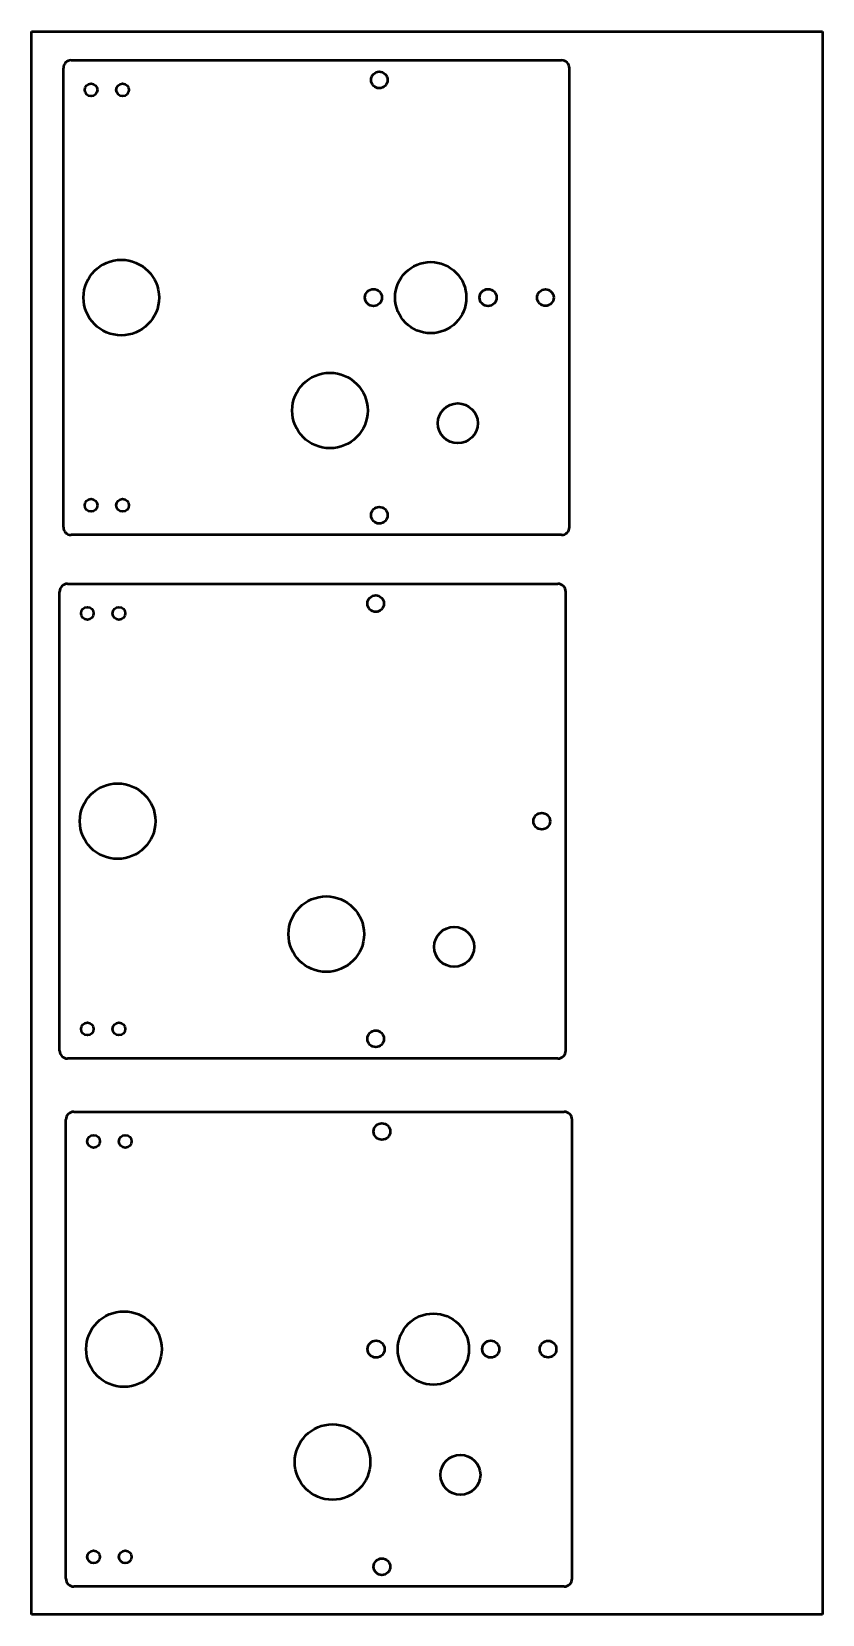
# Model space of a CAD drawing. Header units: millimetres. Extents: x 197 to 397, y 10 to 410.
import ezdxf

# ---------------------------------------------------------------- set-up
doc = ezdxf.new("R2010")
doc.units = ezdxf.units.MM
doc.layers.add('Visible (ISO)', color=7, linetype='Continuous', lineweight=50)

msp = doc.modelspace()

# ---------------------------------------------------------------- linework, layer by layer
at = {"layer": 'Visible (ISO)'}
for p, q in [((197, 410), (397, 410)), ((197, 10), (197, 410)), ((397, 410), (397, 10)), ((205.02, 284.79), (205.02, 400.79)), ((207.02, 402.79), (331.02, 402.79)), ((333.02, 284.79), (333.02, 400.79)), ((331.02, 282.79), (207.02, 282.79)), ((204.09, 152.46), (204.09, 268.46)), ((206.09, 270.46), (330.09, 270.46)), ((332.09, 152.46), (332.09, 268.46)), ((330.09, 150.46), (206.09, 150.46)), ((207.68, 137.03), (331.68, 137.03)), ((205.68, 19.03), (205.68, 135.03)), ((333.68, 19.03), (333.68, 135.03)), ((331.68, 17.03), (207.68, 17.03)), ((397, 10), (197, 10))]:
    msp.add_line(p, q, dxfattribs=at)
for centre, radius in [((212.02, 395.29), 1.6), ((220.02, 395.29), 1.6), ((284.94, 397.79), 2.1), ((219.68, 342.79), 9.55), ((297.94, 342.79), 9), ((283.44, 342.79), 2.15), ((312.44, 342.79), 2.15), ((326.94, 342.79), 2.1), ((272.45, 314.25), 9.55), ((304.79, 311.02), 5.05), ((212.02, 290.29), 1.6), ((220.02, 290.29), 1.6), ((284.94, 287.79), 2.1), ((211.09, 262.96), 1.6), ((219.09, 262.96), 1.6), ((284.02, 265.46), 2.1), ((218.75, 210.46), 9.55), ((326.02, 210.46), 2.1), ((271.53, 181.92), 9.55), ((303.87, 178.69), 5.05), ((211.09, 157.96), 1.6), ((219.09, 157.96), 1.6), ((284.02, 155.46), 2.1), ((285.61, 132.03), 2.1), ((212.68, 129.53), 1.6), ((220.68, 129.53), 1.6), ((220.34, 77.03), 9.55), ((298.61, 77.03), 9), ((284.11, 77.03), 2.15), ((313.11, 77.03), 2.15), ((327.61, 77.03), 2.1), ((273.11, 48.49), 9.55), ((305.45, 45.26), 5.05), ((212.68, 24.53), 1.6), ((220.68, 24.53), 1.6), ((285.61, 22.03), 2.1)]:
    msp.add_circle(centre, radius, dxfattribs=at)
for centre, start, end in [((207.02, 400.79), 90, 180), ((331.02, 400.79), 0, 90), ((207.02, 284.79), 180, 270), ((331.02, 284.79), 270, 0), ((206.09, 268.46), 90, 180), ((330.09, 268.46), 0, 90), ((206.09, 152.46), 180, 270), ((330.09, 152.46), 270, 0), ((207.68, 135.03), 90, 180), ((331.68, 135.03), 0, 90), ((207.68, 19.03), 180, 270), ((331.68, 19.03), 270, 0)]:
    msp.add_arc(centre, 2, start, end, dxfattribs=at)

doc.saveas('drawing.dxf')
